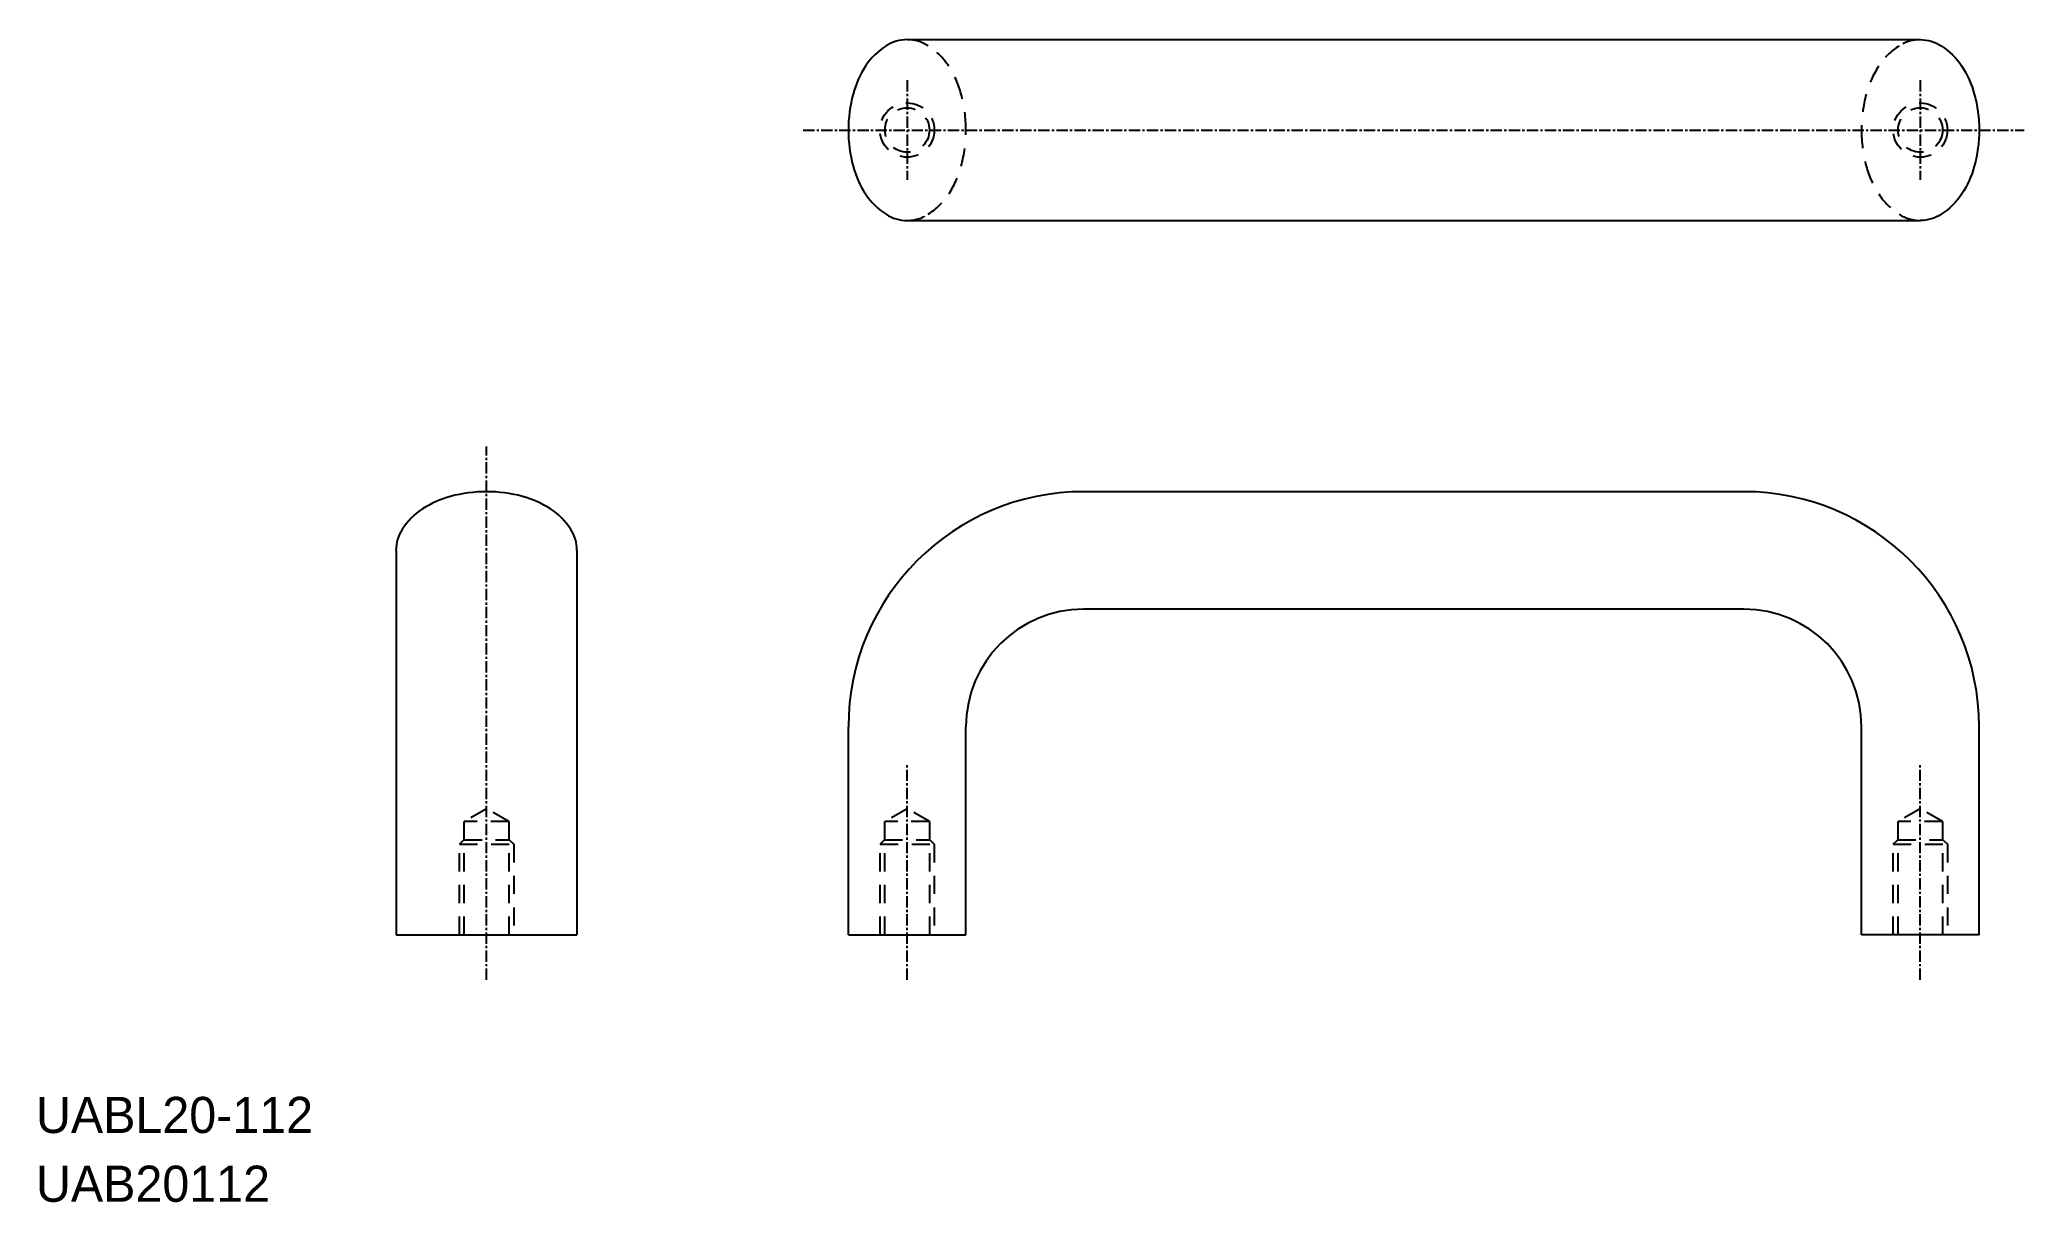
# Model space of a CAD drawing. Extents: x 0 to 220, y 0 to 129.
import ezdxf

# ---------------------------------------------------------------- set-up
doc = ezdxf.new("R2010")
doc.units = 0
doc.linetypes.add('CENTER', pattern=[2, 1.25, -0.25, 0.25, -0.25])
doc.linetypes.add('DASHED', pattern=[3.5, 2, -1.5])
doc.layers.get('0').update_dxf_attribs({"linetype": 'CONTINUOUS'})
doc.layers.add('CENTER', color=1, linetype='CENTER')

msp = doc.modelspace()

# ---------------------------------------------------------------- linework, layer by layer
at = {"color": 7, "linetype": 'CONTINUOUS'}
for p, q in [((96.31, 128.55), (208.31, 128.55)), ((96.31, 108.55), (208.31, 108.55)), ((188.81, 78.55), (115.81, 78.55)), ((39.81, 72.05), (39.81, 29.55)), ((59.81, 72.05), (59.81, 29.55)), ((188.81, 65.55), (115.81, 65.55)), ((89.81, 29.55), (89.81, 52.55)), ((102.81, 29.55), (102.81, 52.55)), ((201.81, 29.55), (201.81, 52.55)), ((214.81, 29.55), (214.81, 52.55)), ((39.81, 29.55), (59.81, 29.55)), ((89.81, 29.55), (102.81, 29.55)), ((214.81, 29.55), (201.81, 29.55))]:
    msp.add_line(p, q, dxfattribs=at)
at = {"color": 3, "linetype": 'DASHED'}
for p, q in [((49.81, 43.47), (47.35, 42.05)), ((52.27, 42.05), (47.35, 42.05)), ((47.35, 29.55), (47.35, 42.05)), ((52.27, 42.05), (49.81, 43.47)), ((52.27, 42.05), (52.27, 29.55)), ((96.31, 43.47), (93.85, 42.05)), ((93.85, 29.55), (93.85, 42.05)), ((98.77, 42.05), (93.85, 42.05)), ((98.77, 42.05), (96.31, 43.47)), ((98.77, 42.05), (98.77, 29.55)), ((208.31, 43.47), (205.85, 42.05)), ((205.85, 29.55), (205.85, 42.05)), ((210.77, 42.05), (205.85, 42.05)), ((210.77, 42.05), (208.31, 43.47)), ((210.77, 42.05), (210.77, 29.55)), ((46.81, 39.55), (47.31, 40.05)), ((46.81, 29.55), (46.81, 39.55)), ((46.81, 39.55), (52.81, 39.55)), ((47.31, 40.05), (52.31, 40.05)), ((52.31, 40.05), (52.81, 39.55)), ((52.81, 39.55), (52.81, 29.55)), ((93.31, 39.55), (93.81, 40.05)), ((93.31, 29.55), (93.31, 39.55)), ((93.31, 39.55), (99.31, 39.55)), ((93.81, 40.05), (98.81, 40.05)), ((98.81, 40.05), (99.31, 39.55)), ((99.31, 39.55), (99.31, 29.55)), ((205.31, 39.55), (205.81, 40.05)), ((205.31, 29.55), (205.31, 39.55)), ((205.31, 39.55), (211.31, 39.55)), ((205.81, 40.05), (210.81, 40.05)), ((210.81, 40.05), (211.31, 39.55)), ((211.31, 39.55), (211.31, 29.55))]:
    msp.add_line(p, q, dxfattribs=at)
at = {"color": 7, "linetype": 'CONTINUOUS'}
for points in [[(96.31, 128.55, 0.142799), (93.98, 127.87, 0.107173), (91.71, 125.62, 0.078504), (90.33, 122.53, 0.065845), (89.81, 118.55, 0.065845), (90.33, 114.56, 0.078504), (91.71, 111.48, 0.107173), (93.98, 109.23, 0.142799), (96.31, 108.55, 0.142799)], [(208.31, 128.55, -0.142799), (210.63, 127.87, -0.107173), (212.9, 125.62, -0.078504), (214.28, 122.53, -0.065845), (214.81, 118.55, -0.065845), (214.28, 114.56, -0.078504), (212.9, 111.48, -0.107173), (210.63, 109.23, -0.142799), (208.31, 108.55, -0.142799)]]:
    msp.add_lwpolyline(points, format="xyb", dxfattribs=at)
at = {"color": 3, "linetype": 'DASHED'}
for points in [[(96.31, 128.55, -0.142799), (98.63, 127.87, -0.107173), (100.9, 125.62, -0.078504), (102.28, 122.53, -0.065845), (102.81, 118.55, -0.065845), (102.28, 114.56, -0.078504), (100.9, 111.48, -0.107173), (98.63, 109.23, -0.142799), (96.31, 108.55, -0.142799)], [(208.31, 128.55, 0.142799), (205.98, 127.87, 0.107173), (203.71, 125.62, 0.078504), (202.33, 122.53, 0.065845), (201.81, 118.55, 0.065845), (202.33, 114.56, 0.078504), (203.71, 111.48, 0.107173), (205.98, 109.23, 0.142799), (208.31, 108.55, 0.142799)]]:
    msp.add_lwpolyline(points, format="xyb", dxfattribs=at)
for centre, radius in [((96.31, 118.55), 3), ((96.31, 118.55), 2.46), ((208.31, 118.55), 3), ((208.31, 118.55), 2.46)]:
    msp.add_circle(centre, radius, dxfattribs=at)
at = {"color": 7, "linetype": 'CONTINUOUS'}
for centre, radius, start, end in [((48.64, 67.57), 10.82, 105.069, 123.024), ((49.81, 63.22), 15.33, 89.9957, 105.0704), ((49.81, 63.22), 15.33, 74.9297, 90.0042), ((50.98, 67.57), 10.82, 56.9761, 74.9311), ((115.81, 52.55), 26, 90, 180), ((188.81, 52.55), 26, 0, 90), ((46.85, 70.32), 7.55, 123.024, 147.493), ((52.77, 70.32), 7.55, 32.5074, 56.9761), ((44.13, 72.05), 4.33, 147.493, 180), ((55.48, 72.05), 4.33, 0, 32.5074), ((115.81, 52.55), 13, 90, 180), ((188.81, 52.55), 13, 0, 90)]:
    msp.add_arc(centre, radius, start, end, dxfattribs=at)
at = {"layer": 'CENTER', "color": 1, "linetype": 'CENTER'}
for p, q in [((96.31, 124.05), (96.31, 113.05)), ((208.31, 124.05), (208.31, 113.05)), ((84.81, 118.55), (219.81, 118.55)), ((49.81, 24.55), (49.81, 83.55)), ((96.31, 24.55), (96.31, 48.49)), ((208.31, 24.55), (208.31, 48.49))]:
    msp.add_line(p, q, dxfattribs=at)

# ---------------------------------------------------------------- texts
for s, p in [('UABL20-112', (0, 7.61)), ('UAB20112', (0, 0))]:
    msp.add_text(s, height=4).set_placement(p)

doc.saveas('drawing.dxf')
